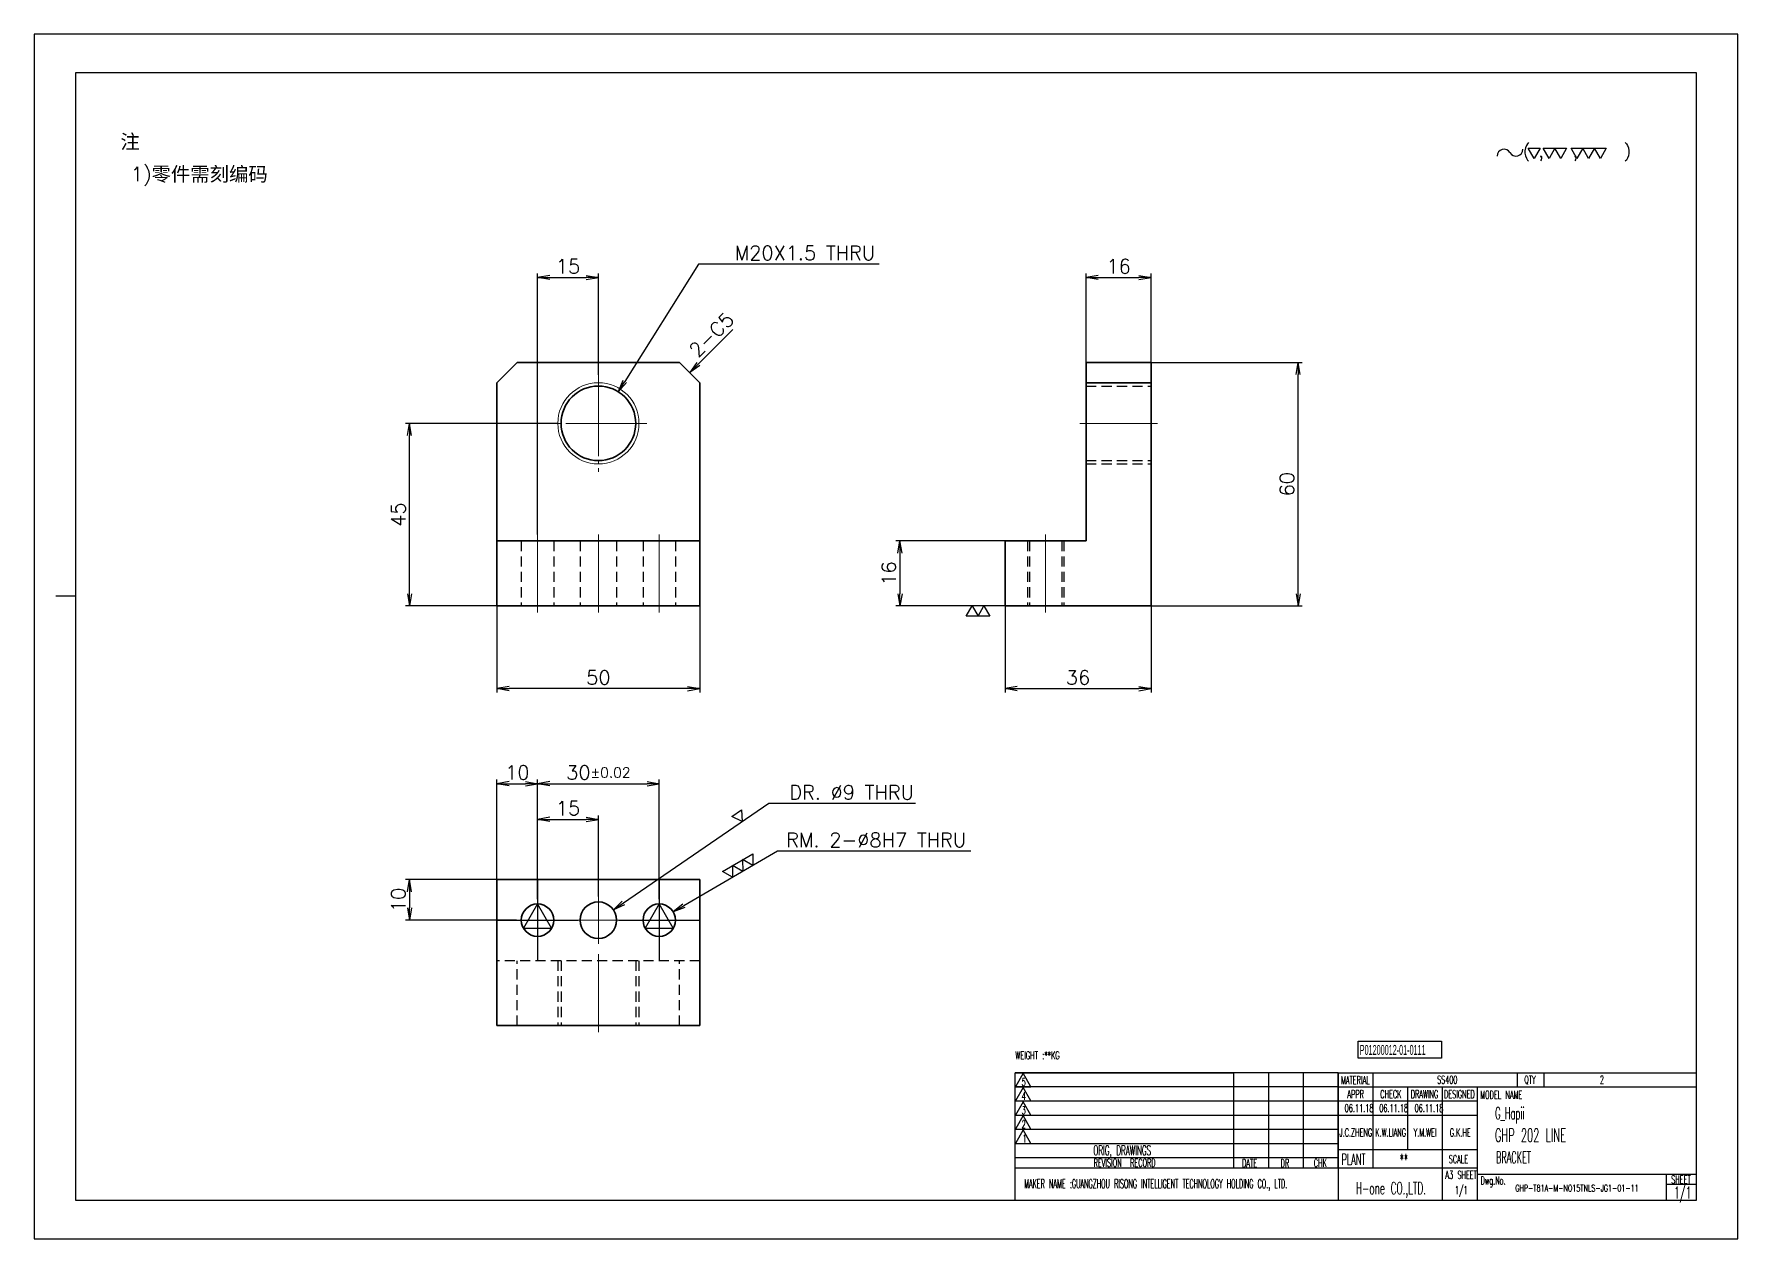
# Model space of a CAD drawing. Header units: millimetres. Extents: x -10155 to 20189, y -25550 to -22580.
# Drawn here: x 7624.3 to 8044.3, y -25547.5 to -25250.5 of the extents above; entities that cross this region are included whole.
import ezdxf
from ezdxf.enums import TextEntityAlignment as Align

# ---------------------------------------------------------------- set-up
doc = ezdxf.new("R2010")
doc.units = ezdxf.units.MM
doc.linetypes.add('CENTER-HOKUTO', pattern=[23, 20, -1, 1, -1])
doc.linetypes.add('HIDDEN-HOKUTO', pattern=[3.8, 2.5, -1.3])
doc.layers.add('AM_7', color=2, linetype='CENTER-HOKUTO', lineweight=30)
doc.layers.add('AM_HID', color=1, linetype='HIDDEN-HOKUTO', lineweight=25)
doc.layers.add('title_frame', color=7, linetype='Continuous')
doc.layers.add('word_dim', color=253, linetype='Continuous')
doc.styles.add('MX_NOTE_STANDARD', font='txt.shx', dxfattribs={"bigfont": 'bigfont.shx'})
doc.styles.get("Standard").update_dxf_attribs({"font": 'romans.shx', "bigfont": 'bigfont.shx'})
doc.dimstyles.new('RS1-1', dxfattribs={"dimtxt": 3.5, "dimasz": 3, "dimexe": 1, "dimexo": 0, "dimgap": 1, "dimtad": 3, "dimdsep": 46, "dimtxsty": 'Standard', "dimblk1": 'OPEN', "dimblk2": 'OPEN', "dimsah": 1, "dimcen": 0, "dimclrd": 256, "dimclre": 256, "dimclrt": 3, "dimazin": 2, "dimtfac": 1, "dimtmove": 0, "dimatfit": 3, "dimldrblk": 'OPEN', "dimfxl": 0, "dimtolj": 1, "dimtzin": 0, "dimarcsym": 0})

# ---------------------------------------------------------------- blocks, each defined once
blk = doc.blocks.new('A$C404331B6')
at = {"layer": 'title_frame'}
for p, q in [((0, -31.5), (0, 0)), ((0, 0), (53.9, 0)), ((79.62, 0), (0, 0)), ((53.9, -23.5), (53.9, 0)), ((62.48, -23.5), (62.48, 0)), ((62.48, -23.5), (62.48, 0)), ((71.05, -23.5), (71.05, 0)), ((71.05, -23.5), (71.05, 0)), ((79.62, 0), (79.62, -31.5)), ((79.62, 0), (167.83, 0)), ((88.2, -23.5), (88.2, 0)), ((123.73, 0), (123.73, -3.5)), ((130.3, 0), (130.3, -3.5)), ((53.9, -3.5), (0, -3.5)), ((79.62, -3.5), (0, -3.5)), ((1.98, -0.12), (0.1, -3.45)), ((0.1, -3.45), (3.86, -3.45)), ((1.98, -3.6), (0.1, -6.92)), ((3.86, -3.45), (1.98, -0.12)), ((3.86, -6.92), (1.98, -3.6)), ((79.62, -3.5), (167.83, -3.5)), ((96.78, -18.9), (96.78, -3.5)), ((105.35, -31.5), (105.35, -3.5)), ((113.92, -31.5), (113.92, -3.5)), ((53.9, -7), (0, -7)), ((79.62, -7), (0, -7)), ((0.1, -6.92), (3.86, -6.92)), ((1.98, -7.13), (0.1, -10.45)), ((3.86, -10.45), (1.98, -7.13)), ((113.92, -7), (79.62, -7)), ((53.9, -10.5), (0, -10.5)), ((79.62, -10.5), (0, -10.5)), ((0.1, -10.45), (3.86, -10.45)), ((1.98, -10.54), (0.1, -13.87)), ((3.86, -13.87), (1.98, -10.54)), ((113.92, -10.5), (79.62, -10.5)), ((53.9, -14), (0, -14)), ((79.62, -14), (0, -14)), ((0.1, -13.87), (3.86, -13.87)), ((1.98, -14.07), (0.1, -17.4)), ((3.86, -17.4), (1.98, -14.07)), ((53.9, -17.5), (0, -17.5)), ((79.62, -17.5), (0, -17.5)), ((53.9, -21), (0, -21)), ((79.62, -21), (0, -21)), ((0.1, -17.4), (3.86, -17.4)), ((79.62, -18.9), (113.92, -18.9)), ((79.62, -23.5), (0, -23.5)), ((113.92, -23.5), (79.62, -23.5)), ((113.92, -25), (167.83, -25)), ((160.48, -25), (160.48, -31.5)), ((160.48, -27.5), (167.83, -27.5)), ((167.83, -31.5), (0, -31.5))]:
    blk.add_line(p, q, dxfattribs=at)
at = {"layer": 'title_frame', "color": 3, "style": 'MX_NOTE_STANDARD', "width": 0.5341}
for s, height, p in [('5', 1.92, (1.59, -3.22)), ('MATERIAL', 1.973, (80.3, -2.79)), ('QTY', 1.973, (125.5, -2.7)), ('4', 1.92, (1.59, -6.7)), ('3', 1.92, (1.59, -10.23)), ('APPR', 1.973, (81.89, -6.26)), ('CHECK', 1.973, (89.99, -6.26)), ('DRAWING', 1.973, (97.51, -6.26)), ('DESIGNED', 1.973, (105.7, -6.26)), ('MODEL NAME', 1.973, (114.63, -6.41)), ('2', 1.92, (1.59, -13.64)), ('1', 1.92, (1.78, -17.17)), ('ORIG, DRAWINGS', 2.4112, (19.27, -20.34)), ('PLANT', 2.74, (80.46, -22.73)), ('SCALE', 1.973, (106.88, -22.28)), ('REVISION  RECORD', 1.9728, (19.32, -23.18)), ('DATE', 1.973, (55.94, -23.26)), ('DR', 1.973, (65.43, -23.27)), ('CHK', 1.973, (73.61, -23.23)), ('MAKER NAME :GUANGZHOU RISONG INTELLIGENT TECHNOLOGY HOLDING CO., LTD.', 2.16, (2.22, -28.43)), ('Dwg.No.', 1.973, (114.71, -27.52)), ('SHEET', 1.973, (161.71, -27.29))]:
    blk.add_text(s, height=height, dxfattribs=at).set_placement(p)
blk = doc.blocks.new('shiage0')
at = {"layer": 'word_dim', "color": 3, "linetype": 'Continuous'}
for centre, start, end in [((1.69, 0), 30, 180), ((4.61, 1.69), 210, 0)]:
    blk.add_arc(centre, 1.69, start, end, dxfattribs=at)
blk = doc.blocks.new('10')
at = {"layer": 'title_frame', "color": 3, "linetype": 'Continuous'}
for points in [[(9.63, 2.65), (8.18, 5.15), (11.07, 5.15)], [(13.31, 2.65), (11.86, 5.15), (17.64, 5.15), (16.2, 2.65), (14.75, 5.15)], [(20.17, 2.65), (18.73, 5.15), (27.4, 5.15), (25.95, 2.65), (24.51, 5.15), (23.06, 2.65), (21.62, 5.15)]]:
    blk.add_lwpolyline(points, close=True, dxfattribs=at)
blk.add_blockref('shiage0', (0.52, 3.24), dxfattribs=at)
blk.add_text('( ,   ,     )', height=3, dxfattribs=at).set_placement((6.84, 2.97))
blk = doc.blocks.new('_Open')
at = {"color": 0, "lineweight": -2}
for p, q in [((-1, 0.17), (0, 0)), ((-1, -0.17), (0, 0)), ((0, 0), (-1, 0))]:
    blk.add_line(p, q, dxfattribs=at)
blk = doc.blocks.new('*D471')
at = {"layer": 'DEFPOINTS', "color": 0, "linetype": 'Continuous', "ltscale": 2}
for p in [(7863.65, -25391.49), (7899.65, -25391.49), (7899.65, -25411.88)]:
    blk.add_point(p, dxfattribs=at)
at = {"layer": 'word_dim', "linetype": 'Continuous', "lineweight": -2, "ltscale": 2}
for p, q in [((7863.65, -25391.49), (7863.65, -25412.88)), ((7899.65, -25391.49), (7899.65, -25412.88)), ((7866.65, -25411.88), (7896.65, -25411.88))]:
    blk.add_line(p, q, dxfattribs=at)
at = {"layer": 'word_dim', "linetype": 'Continuous', "lineweight": -2, "ltscale": 2, "xscale": 3, "yscale": 3, "zscale": 3, "rotation": 180}
blk.add_blockref('_Open', (7863.65, -25411.88), dxfattribs=at)
at = {"layer": 'word_dim', "linetype": 'Continuous', "lineweight": -2, "ltscale": 2, "xscale": 3, "yscale": 3, "zscale": 3}
blk.add_blockref('_Open', (7899.65, -25411.88), dxfattribs=at)
at = {"layer": 'word_dim', "color": 3, "linetype": 'Continuous', "ltscale": 2, "insert": (7881.65, -25409.13), "char_height": 3.5, "attachment_point": 5}
blk.add_mtext('\\A1;36', dxfattribs=at)
blk = doc.blocks.new('*D472')
at = {"layer": 'DEFPOINTS', "color": 0, "linetype": 'Continuous', "ltscale": 2}
for p in [(7899.65, -25331.49), (7935.91, -25331.49), (7899.65, -25391.49)]:
    blk.add_point(p, dxfattribs=at)
at = {"layer": 'word_dim', "linetype": 'Continuous', "lineweight": -2, "ltscale": 2}
for p, q in [((7899.65, -25331.49), (7936.91, -25331.49)), ((7935.91, -25388.49), (7935.91, -25334.49)), ((7899.65, -25391.49), (7936.91, -25391.49))]:
    blk.add_line(p, q, dxfattribs=at)
at = {"layer": 'word_dim', "linetype": 'Continuous', "lineweight": -2, "ltscale": 2, "xscale": 3, "yscale": 3, "zscale": 3}
for p, rotation in [((7935.91, -25331.49), 90), ((7935.91, -25391.49), 270)]:
    blk.add_blockref('_Open', p, dxfattribs=dict(at, rotation=rotation))
at = {"layer": 'word_dim', "color": 3, "linetype": 'Continuous', "ltscale": 2, "insert": (7933.16, -25361.49), "char_height": 3.5, "attachment_point": 5, "rotation": 90}
blk.add_mtext('\\A1;60', dxfattribs=at)
blk = doc.blocks.new('*D473')
at = {"layer": 'DEFPOINTS', "color": 0, "linetype": 'Continuous', "ltscale": 2}
for p in [(7863.65, -25375.49), (7837.76, -25391.49), (7863.65, -25391.49)]:
    blk.add_point(p, dxfattribs=at)
at = {"layer": 'word_dim', "linetype": 'Continuous', "lineweight": -2, "ltscale": 2}
for p, q in [((7863.65, -25375.49), (7836.76, -25375.49)), ((7837.76, -25378.49), (7837.76, -25388.49)), ((7863.65, -25391.49), (7836.76, -25391.49))]:
    blk.add_line(p, q, dxfattribs=at)
at = {"layer": 'word_dim', "linetype": 'Continuous', "lineweight": -2, "ltscale": 2, "xscale": 3, "yscale": 3, "zscale": 3}
for p, rotation in [((7837.76, -25375.49), 90), ((7837.76, -25391.49), 270)]:
    blk.add_blockref('_Open', p, dxfattribs=dict(at, rotation=rotation))
at = {"layer": 'word_dim', "color": 3, "linetype": 'Continuous', "ltscale": 2, "insert": (7835.01, -25383.49), "char_height": 3.5, "attachment_point": 5, "rotation": 90}
blk.add_mtext('\\A1;16', dxfattribs=at)
blk = doc.blocks.new('*D474')
at = {"layer": 'DEFPOINTS', "color": 0, "linetype": 'Continuous', "ltscale": 2}
for p in [(7899.65, -25310.53), (7883.65, -25333.99), (7899.65, -25333.99)]:
    blk.add_point(p, dxfattribs=at)
at = {"layer": 'word_dim', "linetype": 'Continuous', "lineweight": -2, "ltscale": 2}
for p, q in [((7883.65, -25333.99), (7883.65, -25309.53)), ((7886.65, -25310.53), (7896.65, -25310.53)), ((7899.65, -25333.99), (7899.65, -25309.53))]:
    blk.add_line(p, q, dxfattribs=at)
at = {"layer": 'word_dim', "linetype": 'Continuous', "lineweight": -2, "ltscale": 2, "xscale": 3, "yscale": 3, "zscale": 3, "rotation": 180}
blk.add_blockref('_Open', (7883.65, -25310.53), dxfattribs=at)
at = {"layer": 'word_dim', "linetype": 'Continuous', "lineweight": -2, "ltscale": 2, "xscale": 3, "yscale": 3, "zscale": 3}
blk.add_blockref('_Open', (7899.65, -25310.53), dxfattribs=at)
at = {"layer": 'word_dim', "color": 3, "linetype": 'Continuous', "ltscale": 2, "insert": (7891.65, -25307.78), "char_height": 3.5, "attachment_point": 5}
blk.add_mtext('\\A1;16', dxfattribs=at)
blk = doc.blocks.new('*D475')
at = {"layer": 'DEFPOINTS', "color": 0, "linetype": 'Continuous', "ltscale": 2}
for p in [(7738.42, -25391.49), (7788.42, -25391.49), (7738.42, -25411.88)]:
    blk.add_point(p, dxfattribs=at)
at = {"layer": 'word_dim', "linetype": 'Continuous', "lineweight": -2, "ltscale": 2}
for p, q in [((7738.42, -25391.49), (7738.42, -25412.88)), ((7788.42, -25391.49), (7788.42, -25412.88)), ((7785.42, -25411.88), (7741.42, -25411.88))]:
    blk.add_line(p, q, dxfattribs=at)
at = {"layer": 'word_dim', "linetype": 'Continuous', "lineweight": -2, "ltscale": 2, "xscale": 3, "yscale": 3, "zscale": 3, "rotation": 180}
blk.add_blockref('_Open', (7738.42, -25411.88), dxfattribs=at)
at = {"layer": 'word_dim', "linetype": 'Continuous', "lineweight": -2, "ltscale": 2, "xscale": 3, "yscale": 3, "zscale": 3}
blk.add_blockref('_Open', (7788.42, -25411.88), dxfattribs=at)
at = {"layer": 'word_dim', "color": 3, "linetype": 'Continuous', "ltscale": 2, "insert": (7763.42, -25409.13), "char_height": 3.5, "attachment_point": 5}
blk.add_mtext('\\A1;50', dxfattribs=at)
blk = doc.blocks.new('*D476')
at = {"layer": 'DEFPOINTS', "color": 0, "linetype": 'Continuous', "ltscale": 2}
for p in [(7748.42, -25435.32), (7738.42, -25458.96), (7748.42, -25463.76)]:
    blk.add_point(p, dxfattribs=at)
at = {"layer": 'word_dim', "linetype": 'Continuous', "lineweight": -2, "ltscale": 2}
for p, q in [((7738.42, -25458.96), (7738.42, -25434.32)), ((7748.42, -25463.76), (7748.42, -25434.32)), ((7741.42, -25435.32), (7745.42, -25435.32))]:
    blk.add_line(p, q, dxfattribs=at)
at = {"layer": 'word_dim', "linetype": 'Continuous', "lineweight": -2, "ltscale": 2, "xscale": 3, "yscale": 3, "zscale": 3, "rotation": 180}
blk.add_blockref('_Open', (7738.42, -25435.32), dxfattribs=at)
at = {"layer": 'word_dim', "linetype": 'Continuous', "lineweight": -2, "ltscale": 2, "xscale": 3, "yscale": 3, "zscale": 3}
blk.add_blockref('_Open', (7748.42, -25435.32), dxfattribs=at)
at = {"layer": 'word_dim', "color": 3, "linetype": 'Continuous', "ltscale": 2, "insert": (7743.42, -25432.57), "char_height": 3.5, "attachment_point": 5}
blk.add_mtext('\\A1;10', dxfattribs=at)
blk = doc.blocks.new('*D477')
at = {"layer": 'DEFPOINTS', "color": 0, "linetype": 'Continuous', "ltscale": 2}
for p in [(7778.42, -25435.32), (7748.42, -25463.76), (7778.42, -25463.76)]:
    blk.add_point(p, dxfattribs=at)
at = {"layer": 'word_dim', "linetype": 'Continuous', "lineweight": -2, "ltscale": 2}
for p, q in [((7748.42, -25463.76), (7748.42, -25434.32)), ((7778.42, -25463.76), (7778.42, -25434.32)), ((7751.42, -25435.32), (7775.42, -25435.32))]:
    blk.add_line(p, q, dxfattribs=at)
at = {"layer": 'word_dim', "linetype": 'Continuous', "lineweight": -2, "ltscale": 2, "xscale": 3, "yscale": 3, "zscale": 3, "rotation": 180}
blk.add_blockref('_Open', (7748.42, -25435.32), dxfattribs=at)
at = {"layer": 'word_dim', "linetype": 'Continuous', "lineweight": -2, "ltscale": 2, "xscale": 3, "yscale": 3, "zscale": 3}
blk.add_blockref('_Open', (7778.42, -25435.32), dxfattribs=at)
at = {"layer": 'word_dim', "color": 3, "linetype": 'Continuous', "ltscale": 2, "insert": (7763.42, -25432.57), "char_height": 3.5, "attachment_point": 5}
blk.add_mtext('\\A1;30{\\H0.715x;%%p0.02}', dxfattribs=at)
blk = doc.blocks.new('*D478')
at = {"layer": 'DEFPOINTS', "color": 0, "linetype": 'Continuous', "ltscale": 2}
for p in [(7763.42, -25444.12), (7748.42, -25463.76), (7763.42, -25463.11)]:
    blk.add_point(p, dxfattribs=at)
at = {"layer": 'word_dim', "linetype": 'Continuous', "lineweight": -2, "ltscale": 2}
for p, q in [((7748.42, -25463.76), (7748.42, -25443.12)), ((7763.42, -25463.11), (7763.42, -25443.12)), ((7751.42, -25444.12), (7760.42, -25444.12))]:
    blk.add_line(p, q, dxfattribs=at)
at = {"layer": 'word_dim', "linetype": 'Continuous', "lineweight": -2, "ltscale": 2, "xscale": 3, "yscale": 3, "zscale": 3, "rotation": 180}
blk.add_blockref('_Open', (7748.42, -25444.12), dxfattribs=at)
at = {"layer": 'word_dim', "linetype": 'Continuous', "lineweight": -2, "ltscale": 2, "xscale": 3, "yscale": 3, "zscale": 3}
blk.add_blockref('_Open', (7763.42, -25444.12), dxfattribs=at)
at = {"layer": 'word_dim', "color": 3, "linetype": 'Continuous', "ltscale": 2, "insert": (7755.92, -25441.37), "char_height": 3.5, "attachment_point": 5}
blk.add_mtext('\\A1;15', dxfattribs=at)
blk = doc.blocks.new('*D479')
at = {"layer": 'DEFPOINTS', "color": 0, "linetype": 'Continuous', "ltscale": 2}
for p in [(7738.42, -25458.96), (7716.86, -25468.96), (7743.22, -25468.96)]:
    blk.add_point(p, dxfattribs=at)
at = {"layer": 'word_dim', "linetype": 'Continuous', "lineweight": -2, "ltscale": 2}
for p, q in [((7738.42, -25458.96), (7715.86, -25458.96)), ((7716.86, -25461.96), (7716.86, -25465.96)), ((7743.22, -25468.96), (7715.86, -25468.96))]:
    blk.add_line(p, q, dxfattribs=at)
at = {"layer": 'word_dim', "linetype": 'Continuous', "lineweight": -2, "ltscale": 2, "xscale": 3, "yscale": 3, "zscale": 3}
for p, rotation in [((7716.86, -25458.96), 90), ((7716.86, -25468.96), 270)]:
    blk.add_blockref('_Open', p, dxfattribs=dict(at, rotation=rotation))
at = {"layer": 'word_dim', "color": 3, "linetype": 'Continuous', "ltscale": 2, "insert": (7714.11, -25463.96), "char_height": 3.5, "attachment_point": 5, "rotation": 90}
blk.add_mtext('\\A1;10', dxfattribs=at)
blk = doc.blocks.new('MARK_8PIN')
at = {"color": 3, "linetype": 'Continuous'}
blk.add_lwpolyline([(0, 4), (-3.46, -2), (3.46, -2)], close=True, dxfattribs=at)
blk.add_circle((0, 0), 4, dxfattribs=at)
blk = doc.blocks.new('MARK_CENTER')
at = {"color": 2, "linetype": 'CENTER-HOKUTO'}
for p, q in [((0, 10), (0, -10)), ((-10, 0), (10, 0))]:
    blk.add_line(p, q, dxfattribs=at)
blk = doc.blocks.new('*D480')
at = {"layer": 'DEFPOINTS', "color": 0, "linetype": 'Continuous', "ltscale": 2}
for p in [(7781.87, -25466.94), (7774.97, -25470.98)]:
    blk.add_point(p, dxfattribs=at)
at = {"layer": 'word_dim', "linetype": 'Continuous', "lineweight": -2, "ltscale": 2}
for p, q in [((7807.53, -25451.93), (7784.46, -25465.43)), ((7855.23, -25451.93), (7807.53, -25451.93))]:
    blk.add_line(p, q, dxfattribs=at)
at = {"layer": 'word_dim', "linetype": 'Continuous', "lineweight": -2, "ltscale": 2, "xscale": 3, "yscale": 3, "zscale": 3, "rotation": 210.3285042654101}
blk.add_blockref('_Open', (7781.87, -25466.94), dxfattribs=at)
at = {"layer": 'word_dim', "color": 3, "linetype": 'Continuous', "ltscale": 2, "insert": (7831.88, -25449.18), "char_height": 3.5, "attachment_point": 5}
blk.add_mtext('\\A1;RM. 2-∅8H7 THRU', dxfattribs=at)
blk = doc.blocks.new('shiage3')
at = {"layer": 'word_dim', "color": 3, "linetype": 'Continuous'}
for p, q in [((-1.44, 2.5), (7.22, 2.5)), ((0, 0), (-1.44, 2.5)), ((1.44, 2.5), (0, 0)), ((2.89, 0), (1.44, 2.5)), ((4.33, 2.5), (2.89, 0)), ((5.77, 0), (4.33, 2.5)), ((7.22, 2.5), (5.77, 0))]:
    blk.add_line(p, q, dxfattribs=at)
blk = doc.blocks.new('*D481')
at = {"layer": 'DEFPOINTS', "color": 0, "linetype": 'Continuous', "ltscale": 2}
for p in [(7767.13, -25466.42), (7759.71, -25471.51)]:
    blk.add_point(p, dxfattribs=at)
at = {"layer": 'word_dim', "linetype": 'Continuous', "lineweight": -2, "ltscale": 2}
for p, q in [((7805.41, -25440.21), (7769.61, -25464.73)), ((7841.61, -25440.21), (7805.41, -25440.21))]:
    blk.add_line(p, q, dxfattribs=at)
at = {"layer": 'word_dim', "linetype": 'Continuous', "lineweight": -2, "ltscale": 2, "xscale": 3, "yscale": 3, "zscale": 3, "rotation": 214.4017293344239}
blk.add_blockref('_Open', (7767.13, -25466.42), dxfattribs=at)
at = {"layer": 'word_dim', "color": 3, "linetype": 'Continuous', "ltscale": 2, "insert": (7825.84, -25437.46), "char_height": 3.5, "attachment_point": 5}
blk.add_mtext('\\A1;DR. ∅9 THRU', dxfattribs=at)
blk = doc.blocks.new('shiage1')
at = {"layer": 'word_dim', "color": 3, "linetype": 'Continuous'}
for p, q in [((0, 0), (-1.44, 2.5)), ((-1.44, 2.5), (1.44, 2.5)), ((1.44, 2.5), (0, 0))]:
    blk.add_line(p, q, dxfattribs=at)
blk = doc.blocks.new('*D482')
at = {"layer": 'DEFPOINTS', "color": 0, "linetype": 'Continuous', "ltscale": 2}
for p in [(7763.42, -25310.53), (7763.42, -25334.54), (7748.42, -25373.89)]:
    blk.add_point(p, dxfattribs=at)
at = {"layer": 'word_dim', "linetype": 'Continuous', "lineweight": -2, "ltscale": 2}
for p, q in [((7748.42, -25373.89), (7748.42, -25309.53)), ((7751.42, -25310.53), (7760.42, -25310.53)), ((7763.42, -25334.54), (7763.42, -25309.53))]:
    blk.add_line(p, q, dxfattribs=at)
at = {"layer": 'word_dim', "linetype": 'Continuous', "lineweight": -2, "ltscale": 2, "xscale": 3, "yscale": 3, "zscale": 3, "rotation": 180}
blk.add_blockref('_Open', (7748.42, -25310.53), dxfattribs=at)
at = {"layer": 'word_dim', "linetype": 'Continuous', "lineweight": -2, "ltscale": 2, "xscale": 3, "yscale": 3, "zscale": 3}
blk.add_blockref('_Open', (7763.42, -25310.53), dxfattribs=at)
at = {"layer": 'word_dim', "color": 3, "linetype": 'Continuous', "ltscale": 2, "insert": (7755.92, -25307.78), "char_height": 3.5, "attachment_point": 5}
blk.add_mtext('\\A1;15', dxfattribs=at)
blk = doc.blocks.new('*D483')
at = {"layer": 'DEFPOINTS', "color": 0, "linetype": 'Continuous', "ltscale": 2}
for p in [(7716.86, -25346.49), (7753.42, -25346.49), (7738.42, -25391.49)]:
    blk.add_point(p, dxfattribs=at)
at = {"layer": 'word_dim', "linetype": 'Continuous', "lineweight": -2, "ltscale": 2}
for p, q in [((7753.42, -25346.49), (7715.86, -25346.49)), ((7716.86, -25388.49), (7716.86, -25349.49)), ((7738.42, -25391.49), (7715.86, -25391.49))]:
    blk.add_line(p, q, dxfattribs=at)
at = {"layer": 'word_dim', "linetype": 'Continuous', "lineweight": -2, "ltscale": 2, "xscale": 3, "yscale": 3, "zscale": 3}
for p, rotation in [((7716.86, -25346.49), 90), ((7716.86, -25391.49), 270)]:
    blk.add_blockref('_Open', p, dxfattribs=dict(at, rotation=rotation))
at = {"layer": 'word_dim', "color": 3, "linetype": 'Continuous', "ltscale": 2, "insert": (7714.11, -25368.99), "char_height": 3.5, "attachment_point": 5, "rotation": 90}
blk.add_mtext('\\A1;45', dxfattribs=at)
blk = doc.blocks.new('*D484')
at = {"layer": 'DEFPOINTS', "color": 0, "linetype": 'Continuous', "ltscale": 2}
for p in [(7768.3, -25338.71), (7758.54, -25354.27)]:
    blk.add_point(p, dxfattribs=at)
at = {"layer": 'word_dim', "linetype": 'Continuous', "lineweight": -2, "ltscale": 2}
for p, q in [((7788.06, -25307.23), (7769.9, -25336.17)), ((7832.62, -25307.23), (7788.06, -25307.23))]:
    blk.add_line(p, q, dxfattribs=at)
at = {"layer": 'word_dim', "linetype": 'Continuous', "lineweight": -2, "ltscale": 2, "xscale": 3, "yscale": 3, "zscale": 3, "rotation": 237.8852268260338}
blk.add_blockref('_Open', (7768.3, -25338.71), dxfattribs=at)
at = {"layer": 'word_dim', "color": 3, "linetype": 'Continuous', "ltscale": 2, "insert": (7814.32, -25304.48), "char_height": 3.5, "attachment_point": 5}
blk.add_mtext('\\A1;M20X1.5 THRU', dxfattribs=at)

msp = doc.modelspace()

# ---------------------------------------------------------------- linework, layer by layer
at = {"color": 7, "lineweight": 35, "ltscale": 0.176777}
for p, q in [((7738.42, -25336.489), (7743.42, -25331.489)), ((7783.42, -25331.489), (7788.42, -25336.489))]:
    msp.add_line(p, q, dxfattribs=at)
at = {"color": 7, "lineweight": 35}
for p, q in [((7783.42, -25331.489), (7743.42, -25331.489)), ((7738.42, -25375.489), (7738.42, -25336.489)), ((7788.42, -25375.489), (7788.42, -25336.489)), ((7883.654, -25375.489), (7883.654, -25336.489)), ((7899.654, -25336.489), (7899.654, -25391.489)), ((7788.42, -25375.489), (7738.42, -25375.489)), ((7863.654, -25375.489), (7883.654, -25375.489)), ((7788.42, -25391.489), (7738.42, -25391.489)), ((7899.654, -25391.489), (7863.654, -25391.489)), ((7788.42, -25458.964), (7738.42, -25458.964)), ((7738.42, -25494.964), (7738.42, -25458.964)), ((7788.42, -25494.964), (7788.42, -25458.964)), ((7788.42, -25494.964), (7738.42, -25494.964))]:
    msp.add_line(p, q, dxfattribs=at)
at = {"color": 7, "lineweight": 35, "ltscale": 0.125}
for p, q in [((7883.654, -25331.489), (7883.654, -25336.489)), ((7899.654, -25331.489), (7899.654, -25336.489))]:
    msp.add_line(p, q, dxfattribs=at)
at = {"color": 7, "lineweight": 35, "ltscale": 0.4}
for p, q in [((7899.654, -25331.489), (7883.654, -25331.489)), ((7899.654, -25336.489), (7883.654, -25336.489)), ((7738.42, -25391.489), (7738.42, -25375.489)), ((7788.42, -25391.489), (7788.42, -25375.489)), ((7863.654, -25391.489), (7863.654, -25375.489))]:
    msp.add_line(p, q, dxfattribs=at)
at = {"color": 7, "lineweight": 13}
msp.add_circle((7763.42, -25346.489), 10, dxfattribs=at)
at = {"color": 7, "lineweight": 35}
for centre, radius in [((7763.42, -25346.489), 9.188), ((7763.42, -25468.964), 4.5), ((7748.42, -25468.964), 4), ((7778.42, -25468.964), 4)]:
    msp.add_circle(centre, radius, dxfattribs=at)
at = {"layer": 'AM_7', "lineweight": 13}
for p, q in [((7763.42, -25334.545), (7763.42, -25358.434)), ((7775.364, -25346.489), (7751.475, -25346.489)), ((7882.054, -25346.489), (7901.255, -25346.489)), ((7748.42, -25373.889), (7748.42, -25393.09)), ((7763.42, -25373.889), (7763.42, -25393.09)), ((7778.42, -25373.889), (7778.42, -25393.09)), ((7873.654, -25373.889), (7873.654, -25393.09)), ((7748.42, -25463.764), (7748.42, -25474.164)), ((7763.42, -25463.114), (7763.42, -25474.814)), ((7778.42, -25463.764), (7778.42, -25474.164)), ((7753.62, -25468.964), (7743.219, -25468.964)), ((7769.27, -25468.964), (7757.569, -25468.964)), ((7783.62, -25468.964), (7773.219, -25468.964)), ((7763.42, -25477.364), (7763.42, -25496.564))]:
    msp.add_line(p, q, dxfattribs=at)
at = {"layer": 'AM_HID', "color": 1}
for p, q in [((7899.654, -25336.489), (7883.654, -25336.489)), ((7883.654, -25336.489), (7899.654, -25336.489)), ((7883.654, -25337.301), (7899.654, -25337.301)), ((7883.654, -25355.677), (7899.654, -25355.677)), ((7883.654, -25356.489), (7899.654, -25356.489)), ((7744.42, -25375.489), (7744.42, -25391.489)), ((7752.42, -25375.489), (7752.42, -25391.489)), ((7758.92, -25375.489), (7758.92, -25391.489)), ((7767.92, -25375.489), (7767.92, -25391.489)), ((7774.42, -25375.489), (7774.42, -25391.489)), ((7782.42, -25375.489), (7782.42, -25391.489)), ((7869.154, -25375.489), (7869.154, -25391.489)), ((7869.654, -25375.489), (7869.654, -25391.489)), ((7869.654, -25375.489), (7869.654, -25391.489)), ((7877.654, -25375.489), (7877.654, -25391.489)), ((7877.654, -25375.489), (7877.654, -25391.489)), ((7878.154, -25375.489), (7878.154, -25391.489)), ((7788.42, -25478.964), (7738.42, -25478.964)), ((7743.42, -25494.964), (7743.42, -25478.964)), ((7753.42, -25478.964), (7753.42, -25494.964)), ((7754.232, -25478.964), (7754.232, -25494.964)), ((7772.608, -25478.964), (7772.608, -25494.964)), ((7773.42, -25478.964), (7773.42, -25494.964)), ((7783.42, -25494.964), (7783.42, -25478.964))]:
    msp.add_line(p, q, dxfattribs=at)
at = {"layer": 'title_frame'}
for p, q in [((7629.638, -25389.035), (7634.638, -25389.035)), ((7950.685, -25498.762), (7971.213, -25498.762)), ((7950.685, -25502.962), (7950.685, -25498.762)), ((7971.213, -25498.762), (7971.213, -25502.962)), ((7945.788, -25506.573), (7945.788, -25510.073)), ((7945.788, -25530.073), (7945.788, -25506.573)), ((7945.788, -25506.573), (7945.788, -25538.073)), ((7971.213, -25502.962), (7950.685, -25502.962)), ((8033.988, -25538.073), (7980.088, -25538.073)), ((8033.988, -25538.073), (7980.088, -25538.073))]:
    msp.add_line(p, q, dxfattribs=at)
at = {"layer": 'title_frame', "color": 4}
msp.add_lwpolyline([(8044.313, -25250.535), (7624.313, -25250.535), (7624.313, -25547.535), (8044.313, -25547.535)], close=True, dxfattribs=at)
at = {"layer": 'title_frame'}
msp.add_lwpolyline([(7634.638, -25259.998), (8033.988, -25259.998), (8033.988, -25538.073), (7634.638, -25538.073)], close=True, dxfattribs=at)
at = {"layer": 'word_dim', "color": 3, "linetype": 'Continuous', "ltscale": 2}
msp.add_lwpolyline([(7858.438, -25391.489), (7859.883, -25393.992), (7854.103, -25393.992), (7855.548, -25391.489), (7856.993, -25393.992)], close=True, dxfattribs=at)

# ---------------------------------------------------------------- block references
at = {"layer": 'word_dim', "linetype": 'Continuous', "ltscale": 2}
msp.add_blockref('10', (7984.456, -25283.842), dxfattribs=at)
at = {"layer": 'word_dim', "color": 3, "linetype": 'Continuous', "ltscale": 2}
for name, p, rotation in [('shiage1', (7798.893, -25444.673), 34.40172933440574), ('shiage3', (7796.496, -25458.389), 30.32850426543388)]:
    msp.add_blockref(name, p, dxfattribs=dict(at, rotation=rotation))
at = {"layer": 'word_dim', "color": 3, "linetype": 'CENTER-HOKUTO', "ltscale": 2}
for p in [(7748.42, -25468.964), (7778.42, -25468.964)]:
    msp.add_blockref('MARK_CENTER', p, dxfattribs=at)
at = {"layer": 'word_dim', "color": 3, "linetype": 'Continuous', "ltscale": 2}
for p in [(7748.42, -25468.964), (7778.42, -25468.964)]:
    msp.add_blockref('MARK_8PIN', p, dxfattribs=at)
at = {"layer": 'word_dim', "ltscale": 2}
msp.add_blockref('A$C404331B6', (7866.163, -25506.573), dxfattribs=at)

# ---------------------------------------------------------------- texts
at = {"ltscale": 2, "char_height": 3.5, "attachment_point": 1}
for s, insert, width in [('{\\fSimSun|b0|i0|c134|p2;\\C3;注}', (7645.605, -25275.292), 10.36469), ('{\\Fromans,bigfont|c134;\\C3;1)\\fSimSun|b0|i0|c134|p2;零件需刻编码}', (7648.17, -25283.3), 96.90613)]:
    msp.add_mtext(s, dxfattribs=dict(at, insert=insert, width=width))
at = {"linetype": 'Continuous', "insert": (7984.465, -25517.053), "char_height": 3, "width": 50.9, "attachment_point": 4}
msp.add_mtext('{\\W0.5;\\C3;G_Hapii }', dxfattribs=at)
at = {"color": 3, "linetype": 'Continuous', "insert": (7989.421, -25534.21), "char_height": 1.6, "width": 37.13137, "attachment_point": 1}
msp.add_mtext('{\\W0.65;GHP-T81A-M-NO15TNLS-JG1-01-11}', dxfattribs=at)
at = {"layer": 'title_frame', "color": 3, "style": 'MX_NOTE_STANDARD'}
for s, height, width, p in [('WEIGHT :**KG ', 1.96, 0.545, (7866.187, -25503.257)), ('SS400', 1.9728, 0.5341, (7970.161, -25509.274)), ('2', 1.973, 0.5341, (8010.289, -25509.274)), ('06.11.18', 1.9, 0.5341, (7947.375, -25516.249)), ('06.11.18', 1.9, 0.5341, (7955.887, -25516.249)), ('06.11.18', 1.9, 0.5341, (7964.604, -25516.249)), ('GHP 202 LINE', 3.3, 0.5341, (7984.427, -25523.622)), ('**', 2.74, 0.5341, (7960.981, -25529.303)), ('BRACKET', 2.94, 0.5, (7984.675, -25528.886)), ('A3 SHEET', 1.9728, 0.5341, (7972.218, -25532.749)), ('H-one CO.,LTD.', 3, 0.5341, (7950.144, -25536.523)), ('1/1', 1.9728, 0.5341, (7974.569, -25536.504)), ('1/1', 3, 0.5341, (8028.595, -25537.597))]:
    msp.add_text(s, height=height, dxfattribs=dict(at, width=width)).set_placement(p)
at = {"layer": 'title_frame', "color": 3, "style": 'MX_NOTE_STANDARD', "width": 0.5341}
for s, p in [('J.C.ZHENG', (7950.12, -25522.866)), ('K.W.LIANG', (7958.715, -25522.888)), ('Y.M.WEI', (7967.195, -25522.884)), ('G.K.HE', (7975.865, -25522.888))]:
    msp.add_text(s, height=1.9728, dxfattribs=at).set_placement(p, align=Align.BOTTOM_CENTER)
at = {"layer": 'title_frame', "color": 3, "insert": (7951.098, -25499.718), "char_height": 2.45, "width": 4.1107, "attachment_point": 1, "style": 'MX_NOTE_STANDARD'}
msp.add_mtext('{\\f3 of 9 Barcode|b0|i0|c0|p82;\\W0.5;P01200012-01-0111}', dxfattribs=at)
at = {"layer": 'word_dim', "color": 3, "linetype": 'Continuous', "ltscale": 2}
msp.add_text('2-C5', height=3.5, rotation=45, dxfattribs=at).set_placement((7787.92, -25330.489))

# ---------------------------------------------------------------- dimensions: what is measured, and where the dimension line sits
at = {"layer": 'word_dim', "linetype": 'Continuous', "ltscale": 2}
for p1, p2, text, picture, middle in [((7758.535, -25354.271), (7768.304, -25338.707), 'M20X1.5 THRU', '*D484', (7814.325, -25307.235)), ((7759.707, -25471.506), (7767.133, -25466.421), 'DR. <> THRU', '*D481', (7825.844, -25440.21)), ((7774.967, -25470.984), (7781.872, -25466.944), 'RM. 2-<>H7 THRU', '*D480', (7831.881, -25451.933))]:
    dim = msp.add_diameter_dim_2p(p1=p1, p2=p2, text=text, dimstyle='RS1-1', override={"dimtoh": 1, "dimtofl": 0}, dxfattribs=at)
    dim.commit()
    dim.dimension.update_dxf_attribs({"geometry": picture, "text_midpoint": middle, "dimtype": 163})
for base, p1, p2, picture, middle in [((7763.42, -25310.526), (7748.42, -25373.889), (7763.42, -25334.545), '*D482', (7755.92, -25307.776)), ((7899.654, -25310.526), (7883.654, -25333.989), (7899.654, -25333.989), '*D474', (7891.654, -25307.776)), ((7738.42, -25411.882), (7788.42, -25391.489), (7738.42, -25391.489), '*D475', (7763.42, -25409.132)), ((7899.654, -25411.882), (7863.654, -25391.489), (7899.654, -25391.489), '*D471', (7881.654, -25409.132)), ((7748.42, -25435.323), (7738.42, -25458.964), (7748.42, -25463.764), '*D476', (7743.42, -25432.573)), ((7763.42, -25444.118), (7748.42, -25463.764), (7763.42, -25463.114), '*D478', (7755.92, -25441.368))]:
    dim = msp.add_linear_dim(base=base, p1=p1, p2=p2, dimstyle='RS1-1', dxfattribs=at)
    dim.commit()
    dim.dimension.update_dxf_attribs({"geometry": picture, "text_midpoint": middle})
for base, p1, p2, picture, middle in [((7935.912, -25331.489), (7899.654, -25391.489), (7899.654, -25331.489), '*D472', (7933.162, -25361.489)), ((7716.863, -25346.489), (7738.42, -25391.489), (7753.42, -25346.489), '*D483', (7714.113, -25368.989)), ((7837.756, -25391.489), (7863.654, -25375.489), (7863.654, -25391.489), '*D473', (7835.006, -25383.489)), ((7716.863, -25468.964), (7738.42, -25458.964), (7743.219, -25468.964), '*D479', (7714.113, -25463.964))]:
    dim = msp.add_linear_dim(base=base, p1=p1, p2=p2, angle=90, dimstyle='RS1-1', dxfattribs=at)
    dim.commit()
    dim.dimension.update_dxf_attribs({"geometry": picture, "text_midpoint": middle})
dim = msp.add_linear_dim(base=(7778.42, -25435.323), p1=(7748.42, -25463.764), p2=(7778.42, -25463.764), text='<>{\\H0.715x;%%p0.02}', dimstyle='RS1-1', dxfattribs=at)
dim.commit()
dim.dimension.update_dxf_attribs({"geometry": '*D477', "text_midpoint": (7763.42, -25432.573)})

# ---------------------------------------------------------------- leaders
at = {"layer": 'word_dim', "linetype": 'Continuous'}
msp.add_leader([(7785.92, -25333.989), (7796.526, -25323.383)], dimstyle='RS1-1', dxfattribs=at)

doc.saveas('drawing.dxf')
